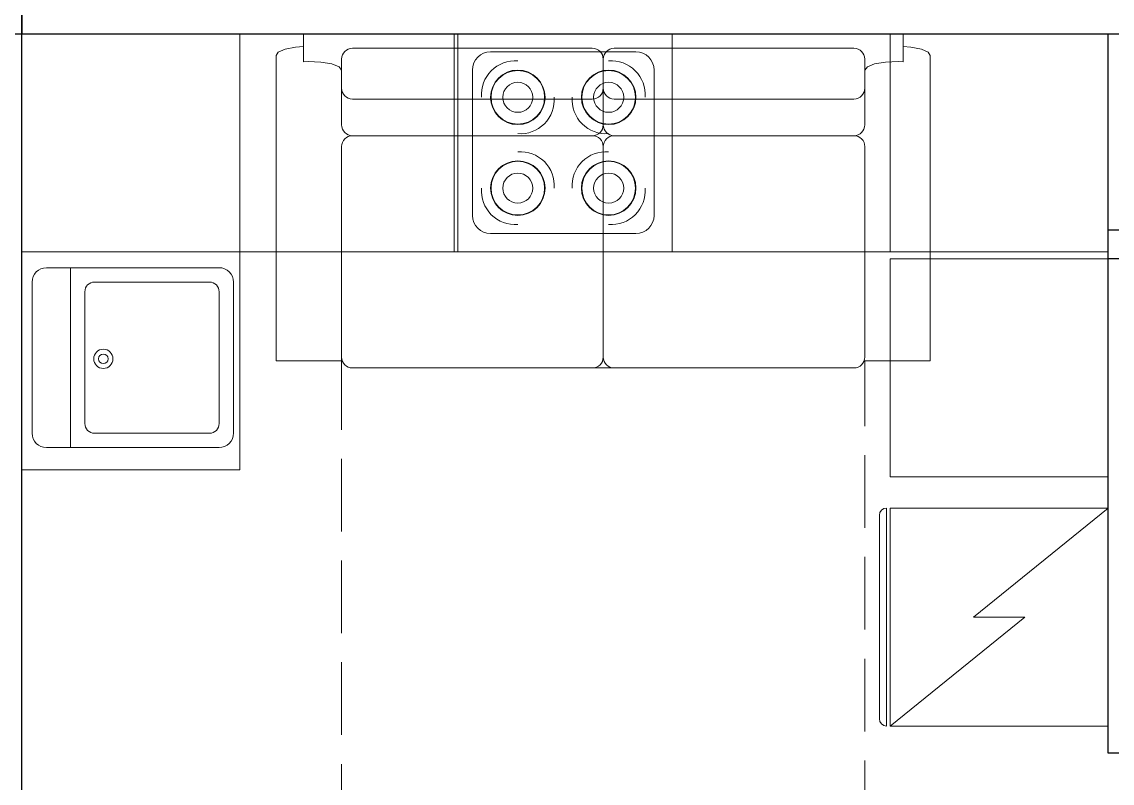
# Model space of a CAD drawing. Header units: millimetres. Extents: x 0 to 145404, y 0 to 194550.
# Drawn here: x 31575 to 34576, y 66633 to 68729 of the extents above; entities that cross this region are included whole.
import ezdxf

# ---------------------------------------------------------------- set-up
doc = ezdxf.new("R2010")
doc.units = ezdxf.units.MM
doc.linetypes.add('секция_тип 7 (18 уч)$0$GOST2.303 4', pattern=[7, 5, -2, 0])
doc.layers.add('АР - мебель', color=7, linetype='Continuous', lineweight=9, true_color=0x787878)
for name, color, linetype, lineweight in [('АР - Монолит', 56, 'Continuous', 30), ('АР - Наружная стена', 144, 'Continuous', 30), ('АР - Обор. - Холодильник', 42, 'Continuous', 9), ('АР - Оборуд', 252, 'Continuous', 0), ('АР - Перегородки 80', 32, 'Continuous', 30)]:
    doc.layers.add(name, color=color, linetype=linetype, lineweight=lineweight)

# ---------------------------------------------------------------- blocks, each defined once
blk = doc.blocks.new('Квартира 1К 5450 тип 8')
at = {"layer": 'АР - Монолит'}
blk.add_lwpolyline([(-6750, 200), (-6750, 0), (0, 0), (0, 200)], close=True, dxfattribs=at)
at = {"layer": 'АР - Наружная стена'}
blk.add_lwpolyline([(-7150, 0), (-6750, 0), (-6750, 5650), (-7150, 5650)], close=True, dxfattribs=at)
blk = doc.blocks.new('k_22')
at = {"ltscale": 600}
for p, q in [((0, 600), (0, 0)), ((600, 600), (0, 600)), ((600, 0), (600, 600)), ((500, 550), (100, 550)), ((50, 500), (50, 100)), ((550, 100), (550, 500)), ((100, 50), (500, 50)), ((0, 0), (600, 0))]:
    blk.add_line(p, q, dxfattribs=at)
for centre in [(175, 425), (425, 425), (175, 175), (425, 175)]:
    blk.add_circle(centre, 75, dxfattribs=at)
for centre, radius, start, end in [((100, 500), 50, 90, 180), ((500, 500), 50, 0, 90), ((167.7, 432.3), 93, 85.4974, 184.5026), ((432.3, 432.3), 93, 355.4974, 94.5026), ((175, 425), 73.8, 0, 180), ((425, 425), 73.8, 0, 180), ((175, 425), 41.3, 0, 180), ((425, 425), 41.3, 0, 180), ((175, 425), 73.8, 180, 0), ((175, 425), 41.3, 180, 0), ((182.3, 417.7), 93, 265.4974, 4.5026), ((417.7, 417.7), 93, 175.4974, 274.5026), ((425, 425), 73.8, 180, 0), ((425, 425), 41.3, 180, 0), ((182.3, 182.3), 93, 355.4974, 94.5026), ((417.7, 182.3), 93, 85.4974, 184.5026), ((175, 175), 73.8, 0, 180), ((425, 175), 73.8, 0, 180), ((175, 175), 41.3, 0, 180), ((425, 175), 41.3, 0, 180), ((167.7, 167.7), 93, 175.4974, 274.5026), ((175, 175), 73.8, 180, 0), ((175, 175), 41.3, 180, 0), ((425, 175), 73.8, 180, 0), ((425, 175), 41.3, 180, 0), ((432.3, 167.7), 93, 265.4974, 4.5026), ((100, 100), 50, 180, 270), ((500, 100), 50, 270, 0)]:
    blk.add_arc(centre, radius, start, end, dxfattribs=at)
blk = doc.blocks.new('М15 600х600')
for p, q in [((-600, 600), (-600, 0)), ((-600, 600), (0, 600)), ((-516.4, 571.8), (-100.6, 571.8)), ((0, 600), (0, 0)), ((-556, 57), (-556, 532.2)), ((-61, 532.2), (-61, 57)), ((-556, 466.2), (-61, 466.2)), ((-490, 426.6), (-127, 426.6)), ((-516.4, 83.4), (-516.4, 400.2)), ((-100.6, 83.4), (-100.6, 400.2)), ((-61, 400.2), (-61, 83.4)), ((-127, 57), (-490, 57)), ((-600, 0), (0, 0)), ((-100.6, 17.4), (-516.4, 17.4))]:
    blk.add_line(p, q)
for centre, major_axis, start_param, end_param in [((-516.4, 532.2), (-28, 28), -0.785398, 0.785398), ((-100.6, 532.2), (28, 28), 5.497787, 7.068583), ((-490, 400.2), (-18.7, 18.7), -0.785398, 0.785398), ((-127, 400.2), (18.7, 18.7), 5.497787, 7.068583), ((-305.2, 375.6), (18.7, 18.7), 5.497787, 11.780972), ((-305.2, 375.6), (9.33, 9.33), 5.497787, 11.780972), ((-490, 83.4), (18.7, 18.7), 2.356194, 3.926991), ((-127, 83.4), (-18.7, 18.7), 2.356194, 3.926991), ((-516.4, 57), (28, 28), 2.356194, 3.926991), ((-100.6, 57), (-28, 28), 2.356194, 3.926991)]:
    blk.add_ellipse(centre, major_axis=major_axis, ratio=1, start_param=start_param, end_param=end_param)
blk = doc.blocks.new('холодильник')
at = {"layer": 'АР - Обор. - Холодильник'}
for p, q in [((0, 300), (0, -300)), ((600, 300), (0, 300)), ((600, -300), (600, 300)), ((610, 300), (610, -300)), ((610, 300), (610, 300)), ((630, -280), (630, 280)), ((0, -300), (600, -300)), ((610, -300), (610, -300))]:
    blk.add_line(p, q, dxfattribs=at)
blk.add_lwpolyline([(600, 300), (229.3, 0), (370.7, 0), (0, -300)], dxfattribs=at)
for centre, start, end in [((610, 280), 0, 90), ((610, -280), 270, 0)]:
    blk.add_arc(centre, 20, start, end, dxfattribs=at)
blk = doc.blocks.new('КРТД 1800х2000-900 раскладной')
at = {"layer": 'АР - мебель', "linetype": 'ByBlock'}
for p, q in [((-900, 900), (-900, 720)), ((-900, 900), (-100, 900)), ((-100, 900), (-59.9, 900)), ((-50.5, 894.3), (-59.9, 900)), ((-42.4, 875.5), (-50.5, 894.3)), ((-36.9, 846.5), (-42.4, 875.5)), ((-35.6, 825.1), (-36.9, 846.5)), ((-77.9, 776.8), (-76.2, 811.8)), ((-76.2, 811.8), (-77, 825.1)), ((-77, 825.1), (0, 825.1)), ((0, 720.1), (0, 825.1)), ((-83.1, 747), (-77.9, 776.8)), ((-100.4, 720.1), (-91, 727.1)), ((-91, 727.1), (-83.1, 747)), ((-890, 720), (-310.6, 720)), ((-70, 720), (-250.6, 720)), ((0, 720), (0, -720)), ((-920, 690), (-920, -690)), ((-280.6, 690), (-280.6, 30)), ((-280.6, 690), (-280.6, 30)), ((-180, 690), (-180, 30)), ((-40, 30), (-40, 690)), ((-250.6, 0), (-70, 0)), ((-70, 0), (-250.6, 0)), ((-310.6, 0), (-890, 0)), ((-890, 0), (-310.6, 0)), ((-280.6, -30), (-280.6, -690)), ((-280.6, -30), (-280.6, -690)), ((-180, -30), (-180, -690)), ((-40, -690), (-40, -30)), ((-900, -900), (-900, -720)), ((-310.6, -720), (-890, -720)), ((-250.6, -720), (-70, -720)), ((-91, -727.1), (-100.4, -720.1)), ((0, -825.1), (0, -720)), ((-83.1, -747), (-91, -727.1)), ((-77.9, -776.8), (-83.1, -747)), ((-76.2, -811.8), (-77.9, -776.8)), ((-77, -825.1), (-76.2, -811.8)), ((-77, -825.1), (0, -825.1)), ((-36.9, -846.5), (-35.6, -825.1)), ((-42.4, -875.5), (-36.9, -846.5)), ((-900, -900), (-100, -900)), ((-100, -900), (-59.9, -900)), ((-59.9, -900), (-50.5, -894.3)), ((-50.5, -894.3), (-42.4, -875.5))]:
    blk.add_line(p, q, dxfattribs=at)
at = {"layer": 'АР - мебель', "linetype": 'секция_тип 7 (18 уч)$0$GOST2.303 4', "ltscale": 40}
blk.add_lwpolyline([(-890, -720), (-2200, -720), (-2200, 720), (-900, 720)], dxfattribs=at)
at = {"layer": 'АР - мебель', "linetype": 'ByBlock'}
for centre, major_axis, start_param, end_param in [((-890, 690), (21.2, 21.2), 0.785381, 2.356177), ((-310.6, 690), (21.2, 21.2), -0.785416, 0.785381), ((-250.6, 690), (21.2, -21.2), 2.356177, 3.926973), ((-150, 690), (21.2, -21.2), 2.356177, 3.926973), ((-70, 690), (21.2, -21.2), 0.785381, 2.356177), ((-890, 30), (21.2, 21.2), 2.356177, 3.926973), ((-310.6, 30), (21.2, -21.2), 5.49777, 7.068566), ((-250.6, 30), (21.2, 21.2), 2.356177, 3.926973), ((-150, 30), (21.2, 21.2), 2.356177, 3.926973), ((-70, 30), (21.2, -21.2), 5.49777, 7.068566), ((-70, -30), (21.2, 21.2), -0.785416, 0.785381), ((-890, -30), (21.2, 21.2), 0.785381, 2.356177), ((-310.6, -30), (21.2, 21.2), -0.785416, 0.785381), ((-250.6, -30), (21.2, -21.2), 2.356177, 3.926973), ((-150, -30), (21.2, 21.2), 0.785381, 2.356177), ((-890, -690), (21.2, 21.2), 2.356177, 3.926973), ((-310.6, -690), (21.2, 21.2), 3.926973, 5.49777), ((-250.6, -690), (21.2, 21.2), 2.356177, 3.926973), ((-150, -690), (21.2, 21.2), 2.356177, 3.926973), ((-70, -690), (21.2, -21.2), 5.49777, 7.068566)]:
    blk.add_ellipse(centre, major_axis=major_axis, ratio=1, start_param=start_param, end_param=end_param, dxfattribs=at)
blk = doc.blocks.new('Блок 600 х 600')
at = {"layer": 'АР - мебель'}
blk.add_lwpolyline([(-600, 0), (0, 0), (0, 600), (-600, 600)], close=True, dxfattribs=at)
blk = doc.blocks.new('Квартира 1К 5200 тип 15')
at = {"layer": 'АР - Монолит'}
blk.add_lwpolyline([(-5850, -200), (0, -200), (0, 0), (-5850, 0)], close=True, dxfattribs=at)
at = {"layer": 'АР - Наружная стена'}
blk.add_lwpolyline([(-5850, -8550), (-5850, 0), (-6250, 0), (-6250, -8550)], close=True, dxfattribs=at)
at = {"layer": 'АР - Перегородки 80'}
for points in [[(-2860, -2180), (-2860, -200), (-2780, -200), (-2780, -2180)], [(-2860, -820), (-2860, -740), (-1730, -740), (-1730, -820)]]:
    blk.add_lwpolyline(points, close=True, dxfattribs=at)
for p in [(-5250, -800), (-4650, -800), (-3460, -800), (-2860, -800), (-2860, -1420)]:
    blk.add_blockref('Блок 600 х 600', p)
at = {"xscale": -1, "rotation": 270}
blk.add_blockref('КРТД 1800х2000-900 раскладной', (-4250, -200), dxfattribs=at)
at = {"layer": 'АР - Оборуд', "xscale": -1}
for name, p, rotation in [('k_22', (-4060, -200), 90), ('М15 600х600', (-5250, -1400), 90.0000000475355)]:
    blk.add_blockref(name, p, dxfattribs=dict(at, rotation=rotation))
at = {"layer": 'АР - Оборуд', "extrusion": (0, 0, -1), "xscale": -1, "zscale": -1, "rotation": 180}
blk.add_blockref('холодильник', (2860, -1805.4), dxfattribs=at)
blk = doc.blocks.new('V_Section_3')
for name, p in [('Квартира 1К 5450 тип 8', (7150, -34650)), ('Квартира 1К 5200 тип 15', (6250, -34450))]:
    blk.add_blockref(name, p)

msp = doc.modelspace()

# ---------------------------------------------------------------- block references
msp.add_blockref('V_Section_3', (31175.5, 103346.1, 0))

doc.saveas('drawing.dxf')
